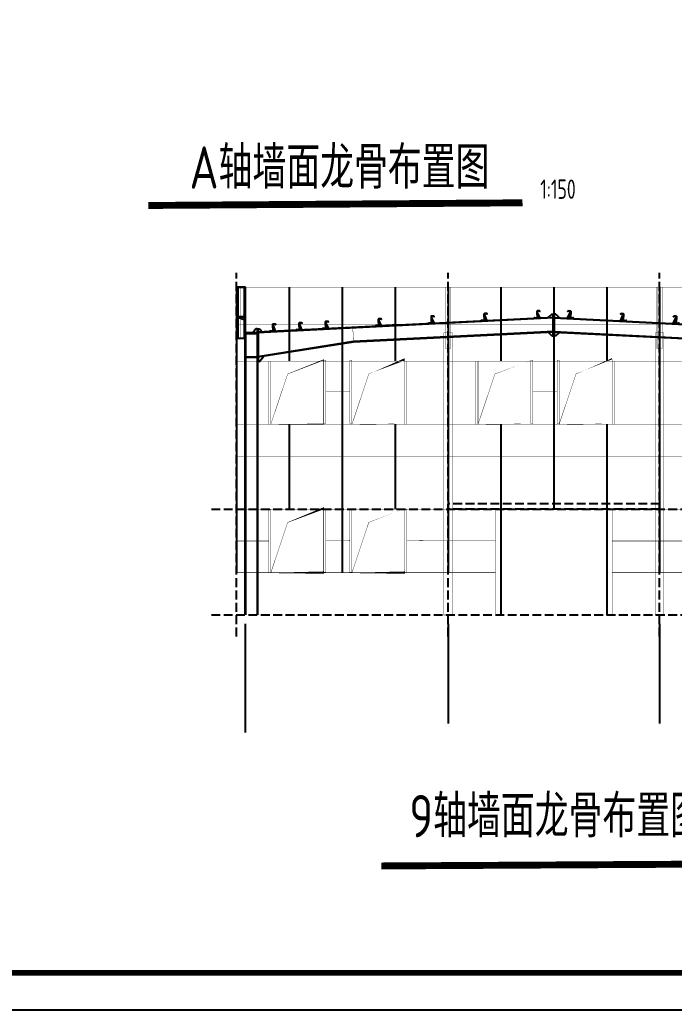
# Model space of a CAD drawing. Extents: x 177291 to 1288761, y 177638 to 322898.
# Drawn here: x 1140864 to 1159416, y 177960 to 206043 of the extents above; entities that cross this region are included whole.
import ezdxf

# ---------------------------------------------------------------- set-up
doc = ezdxf.new("R2010")
doc.units = 0
doc.header["$LTSCALE"] = 1000
doc.linetypes.add('DASH', pattern=[0.35, 0.25, -0.1])
for name, color, linetype in [('AXIS', 3, 'Continuous'), ('DIM_SYMB', 3, 'Continuous'), ('GL', 150, 'Continuous'), ('GZ', 50, 'Continuous'), ('LT', 27, 'Continuous'), ('NUM', 7, 'Continuous'), ('PUB_TITLE', 4, 'Continuous'), ('PZ', 202, 'Continuous')]:
    doc.layers.add(name, color=color, linetype=linetype)
doc.styles.add('TSSD_Norm', font='tssdeng.shx', dxfattribs={"bigfont": 'hztxt.shx'})

# ---------------------------------------------------------------- blocks, each defined once
blk = doc.blocks.new('A$C68553040')
at = {"layer": 'GL'}
for p, q in [((9226.223920275499, 8434.998648221406), (829.7887717462145, 8015.176890795352)), ((9226.22392027549, 8434.998648221408), (17622.6590688048, 8015.176890795788)), ((9226.223920275499, 8422.98365758469), (829.5490711848252, 8003.149915130576)), ((9226.223920275492, 8422.98365758469), (17622.89876936619, 8003.149915131013)), ((9226.223920275506, 8034.49896033094, 7.928339408128624e-06), (3546.986702228896, 7750.537099429406)), ((9226.223920275508, 8022.483969694224, 7.927502840059742e-06), (3547.58595363237, 7738.55207136285)), ((9226.223920275504, 8034.49896033094, 7.928339408128624e-06), (14905.46113832213, 7750.537099429702)), ((9226.223920275503, 8022.483969694224, 7.927502840059742e-06), (14904.86188691866, 7738.552071363145)), ((3546.10977928387, 7750.460929800756), (832.2239202754572, 7323.098664964258)), ((3546.10977928387, 7750.460929800756), (832.2239202754572, 7323.098664964258)), ((3547.58595363237, 7738.55207136285), (832.2239202754572, 7311.015430178319)), ((3547.58595363237, 7738.55207136285), (832.2239202754572, 7311.015430178319)), ((14904.86188691866, 7738.552071363145), (17620.22392027559, 7311.015430178754)), ((14904.86188691866, 7738.552071363145), (17620.22392027559, 7311.015430178754)), ((14906.33806126716, 7750.460929801052), (17620.22392027559, 7323.098664964694)), ((14906.33806126716, 7750.460929801052), (17620.22392027559, 7323.098664964694))]:
    blk.add_line(p, q, dxfattribs=at)
at = {"layer": 'GL', "color": 6, "const_width": 10}
for points in [[(3527.011655450799, 8150.038034980476), (3547.58595363237, 7738.55207136285)], [(3527.011655450799, 8150.038034980476), (3547.58595363237, 7738.55207136285)], [(14925.43618510021, 8150.038034980773), (14904.86188691866, 7738.552071363145)], [(14925.43618510021, 8150.038034980773), (14904.86188691866, 7738.552071363145)]]:
    blk.add_lwpolyline(points, dxfattribs=at)
at = {"layer": 'GZ'}
for p, q in [((476.22392027569, -4.69558872282505e-05, 4.031507468953994), (476.2239202754572, 7986.000034152414, -0.1561799215882882)), ((490.2239202754572, -4.69558872282505e-05, 4.031507468953994), (490.2239202754572, 7986.000034152414, -0.1561799215882882)), ((17962.22392027597, -4.695542039606094e-05, 4.031507468953994), (17962.22392027556, 7986.00003415288, -0.1561799215882882)), ((17976.22392027574, -4.695541966923384e-05, 4.031507468953994), (17976.22392027556, 7986.000034152881, -0.1561799215882882)), ((812.2239389121532, 7315.298568037688, -7.917666576678682), (490.2239389228635, 7315.299196732813, -3.935066620479672)), ((812.2239389121532, 7315.298568037688, -7.917666576678682), (490.2239389228635, 7315.299196732813, -3.935066620479672)), ((17640.2239016389, 7315.298568038125, -7.917666576678682), (17962.22390162819, 7315.299196733279, -3.935066620479672)), ((17640.2239016389, 7315.298568038125, -7.917666576678682), (17962.22390162819, 7315.299196733279, -3.935066620479672)), ((812.2239202642813, 7301.298568037688, -7.917666576678682), (490.2239202749915, 7301.299196732813, -3.935066620479672)), ((812.2239202642813, 7301.298568037688, -7.917666576678682), (490.2239202749915, 7301.299196732813, -3.935066620479672)), ((812.2239202749915, 7141.299170981743, -4.029783005254655), (812.2239202749915, -4.695591633208096e-05, 0.01611404876903588)), ((826.2239202749915, 7141.298566762242, -4.029782715750983), (826.2239202749915, -4.69558872282505e-05, 0.01611404895456747)), ((17626.22392027606, 7141.298566762678, -4.029782715750983), (17626.22392027644, -4.695545081896679e-05, 0.01611404895456747)), ((17640.22392028677, 7301.298568038125, -7.917666576678682), (17962.22392027606, 7301.299196733279, -3.935066620479672)), ((17640.22392028677, 7301.298568038125, -7.917666576678682), (17962.22392027606, 7301.299196733279, -3.935066620479672)), ((17640.22392027606, 7141.299170982181, -4.029783005254655), (17640.22392027644, -4.695547919597014e-05, 0.01611404876903588))]:
    blk.add_line(p, q, dxfattribs=at)
at = {"layer": 'GZ', "elevation": -2.029783005221928}
for points in [[(476.2239202740602, 7985.999170981697), (812.2239202749915, 7985.999170981697), (812.2239202749915, 7999.999170981697), (476.2239202740602, 7999.999170981697)], [(17976.22392027695, 7985.999170982164), (17640.22392027602, 7985.999170982134), (17640.22392027602, 7999.999170982134), (17976.22392027695, 7999.999170982164)]]:
    blk.add_lwpolyline(points, close=True, dxfattribs=at)
at = {"layer": 'LT'}
for p, q in [((251.22383057978, 9285.374892536958), (251.2238636172842, 9232.874892537424)), ((254.5988614936359, 9236.249894661654), (254.5988327034283, 9281.999894660956)), ((476.2238213759847, 9300.000034143392), (256.2238213759847, 9299.99989569938)), ((256.2238213759847, 9299.99989569938), (256.2238235000987, 9296.62489569938)), ((256.2238235000987, 9296.62489569938), (476.2238235000987, 9296.625034143392)), ((459.9738234998658, 9296.62502390187), (262.4738235000987, 9296.624899616989)), ((265.8488256242126, 9293.249901740754), (456.598825623747, 9293.250021777989)), ((467.8488327031955, 9282.000028857088), (467.8488614931703, 9236.250028857787)), ((471.2238636172842, 9232.875030981784), (471.2238305793144, 9285.375030981319)), ((476.2238235000987, 9296.625034143392), (476.2238213759847, 9300.000034143392)), ((17976.22401917496, 9300.00003414386), (18196.22401917496, 9299.99989569986)), ((17976.22401705084, 9296.62503414386), (17976.22401917496, 9300.00003414386)), ((18196.22401705084, 9296.62489569986), (17976.22401705084, 9296.62503414386)), ((17981.22397693366, 9232.875030982254), (17981.22400997163, 9285.375030981788)), ((17984.59900784775, 9282.000028857557), (17984.59897905778, 9236.250028858256)), ((17992.47401705108, 9296.62502390234), (18189.97401705084, 9296.624899617469)), ((18186.59901492673, 9293.249901741234), (17995.8490149272, 9293.250021778458)), ((18196.22401917496, 9299.99989569986), (18196.22401705084, 9296.62489569986)), ((18197.84897905731, 9236.249894662134), (18197.84900784752, 9281.999894661436)), ((18201.22400997116, 9285.374892537438), (18201.22397693366, 9232.874892537904)), ((262.4738706969656, 9221.624899616756), (273.7238706988283, 9221.62490669667)), ((273.7238685749471, 9224.999906696903), (265.8488685730845, 9224.999901740986)), ((273.7238706988283, 9221.62490669667), (273.7238685749471, 9224.999906696903)), ((448.7238685707562, 9225.000016822305), (448.7238706946373, 9221.625016822305)), ((456.5988685726188, 9225.000021777989), (448.7238685707562, 9225.000016822305)), ((448.7238706946373, 9221.625016822305), (459.9738706964999, 9221.62502390187)), ((18003.72396985631, 9221.625016822774), (17992.47396985445, 9221.62502390234)), ((17995.84897197833, 9225.000021778458), (18003.72397198019, 9225.000016822774)), ((18003.72397198019, 9225.000016822774), (18003.72396985631, 9221.625016822774)), ((18178.72396985212, 9221.624906697147), (18178.723971976, 9224.99990669738)), ((18178.723971976, 9224.99990669738), (18186.59897197786, 9224.999901741467)), ((18189.97396985398, 9221.624899617236), (18178.72396985212, 9221.624906697147)), ((250.0006159851328, 8462.96887461067), (250.0006159828044, 8515.468874610204)), ((253.3756159830373, 8512.093874609971), (253.3756159846671, 8466.34387461067)), ((255.0006159851328, 8448.34387459507), (255.0006159851328, 8451.71887459507)), ((255.0006159851328, 8451.71887459507), (475.0006159851328, 8451.718874602288)), ((475.0006159851328, 8448.343874602288), (255.0006159851328, 8448.34387459507)), ((255.0006159204058, 8448.34387459507), (475.0006159262266, 8368.718874602637)), ((261.2506159825716, 8526.718874610902), (272.5006159844343, 8526.718874610902)), ((458.7506159846671, 8451.718874617189), (261.2506159851328, 8451.71887461067)), ((272.5006159846671, 8523.34387461067), (264.6256159828044, 8523.34387461067)), ((264.6256159853656, 8455.093874610902), (455.3756159846671, 8455.093874617189)), ((272.5006159844343, 8526.718874610902), (272.5006159846671, 8523.34387461067)), ((303.1491455328651, 8429.17313297937), (303.1491455303039, 8467.514616209606)), ((413.583527400624, 8429.173132986936), (413.5835273980629, 8467.514616217173)), ((447.5006159804761, 8523.343874616956), (447.5006159802433, 8526.718874616956)), ((447.5006159802433, 8526.718874616956), (458.7506159823388, 8526.718874617189)), ((455.3756159823388, 8523.343874617189), (447.5006159804761, 8523.343874616956)), ((466.6256159842014, 8466.34387461812), (466.6256159828044, 8512.093874617422)), ((470.0006159828044, 8515.468874617422), (470.0006159846671, 8462.968874617887)), ((475.0006159851328, 8451.718874602288), (475.0006159851328, 8448.343874602288)), ((18197.44722456585, 8451.71887459555), (17977.44722456585, 8451.718874602757)), ((17977.44722456585, 8451.718874602757), (17977.44722456585, 8448.343874602757)), ((17977.44722456585, 8448.343874602757), (18197.44722456585, 8448.34387459555)), ((18197.44722463058, 8448.34387459555), (17977.44722462477, 8368.718874603106)), ((17982.44722456818, 8515.46887461789), (17982.44722456632, 8462.968874618356)), ((17985.82222456679, 8466.34387461859), (17985.82222456818, 8512.09387461789)), ((18004.94722457074, 8526.718874617425), (17993.69722456864, 8526.718874617658)), ((17993.69722456632, 8451.718874617658), (18191.19722456585, 8451.71887461115)), ((17997.07222456864, 8523.343874617658), (18004.94722457051, 8523.343874617425)), ((18187.82222456562, 8455.093874611382), (17997.07222456632, 8455.093874617658)), ((18004.94722457051, 8523.343874617425), (18004.94722457074, 8526.718874617425)), ((18038.86431315037, 8429.173132987406), (18038.86431315292, 8467.514616217642)), ((18149.29869501813, 8429.173132979846), (18149.29869502068, 8467.514616210083)), ((18179.94722456655, 8526.718874611379), (18179.94722456632, 8523.343874611146)), ((18191.19722456841, 8526.718874611382), (18179.94722456655, 8526.718874611379)), ((18179.94722456632, 8523.343874611146), (18187.82222456818, 8523.34387461115)), ((18197.44722456585, 8448.34387459555), (18197.44722456585, 8451.71887459555)), ((18199.07222456795, 8512.093874610451), (18199.07222456632, 8466.34387461115)), ((18202.44722456585, 8462.96887461115), (18202.44722456818, 8515.468874610684))]:
    blk.add_line(p, q, dxfattribs=at)
at = {"layer": 'LT', "color": 1, "linetype": 'Continuous'}
for p, q in [((7274.209515797906, 8489.848448458244, -4.000000000042824), (7234.353803721257, 8487.855662856658, -4.000000000042824)), ((7274.209515797906, 8489.848448458244, -4.000000000042824), (7234.353803721257, 8487.855662856658, -4.000000000042824)), ((8772.338024114724, 8564.754873874073, -4.000000000042824), (8732.48231203854, 8562.762088272662, -4.000000000042824)), ((8772.338024114724, 8564.754873874073, -4.000000000042824), (8732.48231203854, 8562.762088272662, -4.000000000042824)), ((8776.908346166369, 8473.348432854633, -4.000000000042824), (8737.052634090418, 8471.355647247634, -4.000000000042824)), ((8776.908346166369, 8473.348432854633, -4.000000000042824), (8737.052634090418, 8471.355647247634, -4.000000000042824)), ((9675.539494384619, 8473.348432854655, -4.000000000042824), (9715.39520646057, 8471.35564724766, -4.000000000042824)), ((9675.539494384619, 8473.348432854655, -4.000000000042824), (9715.39520646057, 8471.35564724766, -4.000000000042824)), ((9680.10981643626, 8564.754873874099, -4.000000000042824), (9719.965528512443, 8562.762088272688, -4.000000000042824)), ((9680.10981643626, 8564.754873874099, -4.000000000042824), (9719.965528512443, 8562.762088272688, -4.000000000042824)), ((11178.23832475308, 8489.848448458346, -4.000000000042824), (11218.09403682973, 8487.855662856764, -4.000000000042824)), ((11178.23832475308, 8489.848448458346, -4.000000000042824), (11218.09403682973, 8487.855662856764, -4.000000000042824)), ((1281.695482530631, 8190.22274679644, -4.000000000042824), (1241.839770454448, 8188.229961194913, -4.000000000042824)), ((1281.695482530631, 8190.22274679644, -4.000000000042824), (1241.839770454448, 8188.229961194913, -4.000000000042824)), ((2030.759736688808, 8227.675959505374, -4.000000000042824), (1990.904024612624, 8225.683173903963, -4.000000000042824)), ((2030.759736688808, 8227.675959505374, -4.000000000042824), (1990.904024612624, 8225.683173903963, -4.000000000042824)), ((2779.82399084745, 8265.129172210582, -4.000000000042824), (2739.968278771266, 8263.136386609112, -4.000000000042824)), ((2779.82399084745, 8265.129172210582, -4.000000000042824), (2739.968278771266, 8263.136386609112, -4.000000000042824)), ((2784.394312899094, 8173.722731191199, -4.000000000042824), (2744.538600823376, 8171.729945584084, -4.000000000042824)), ((2784.394312899094, 8173.722731191199, -4.000000000042824), (2744.538600823376, 8171.729945584084, -4.000000000042824)), ((4277.952499164268, 8340.035597626353, -4.000000000042824), (4238.096787088085, 8338.042812024825, -4.000000000042824)), ((4277.952499164268, 8340.035597626353, -4.000000000042824), (4238.096787088085, 8338.042812024825, -4.000000000042824)), ((4282.522821215913, 8248.629156607145, -4.000000000042824), (4242.667109140195, 8246.636370999913, -4.000000000042824)), ((4282.522821215913, 8248.629156607145, -4.000000000042824), (4242.667109140195, 8246.636370999913, -4.000000000042824)), ((5776.081007481087, 8414.942023042473, -4.000000000042824), (5736.225295404671, 8412.949237440946, -4.000000000042824)), ((5776.081007481087, 8414.942023042473, -4.000000000042824), (5736.225295404671, 8412.949237440946, -4.000000000042824)), ((5780.651329532731, 8323.53558202309, -4.000000000042824), (5740.795617457014, 8321.542796415975, -4.000000000042824)), ((5780.651329532731, 8323.53558202309, -4.000000000042824), (5740.795617457014, 8321.542796415975, -4.000000000042824)), ((7278.779837849084, 8398.442007438978, -4.000000000042824), (7238.924125773367, 8396.449221831746, -4.000000000042824)), ((7278.779837849084, 8398.442007438978, -4.000000000042824), (7238.924125773367, 8396.449221831746, -4.000000000042824)), ((11173.66800270191, 8398.44200743908, -4.000000000042824), (11213.52371477762, 8396.449221831848, -4.000000000042824)), ((11173.66800270191, 8398.44200743908, -4.000000000042824), (11213.52371477762, 8396.449221831848, -4.000000000042824)), ((12671.79651101826, 8323.535582023269, -4.000000000042824), (12711.65222309398, 8321.542796416157, -4.000000000042824)), ((12671.79651101826, 8323.535582023269, -4.000000000042824), (12711.65222309398, 8321.542796416157, -4.000000000042824)), ((12676.3668330699, 8414.942023042651, -4.000000000042824), (12716.22254514632, 8412.949237441127, -4.000000000042824)), ((12676.3668330699, 8414.942023042651, -4.000000000042824), (12716.22254514632, 8412.949237441127, -4.000000000042824)), ((14169.92501933509, 8248.629156607403, -4.000000000042824), (14209.7807314108, 8246.636371000171, -4.000000000042824)), ((14169.92501933509, 8248.629156607403, -4.000000000042824), (14209.7807314108, 8246.636371000171, -4.000000000042824)), ((14174.49534138673, 8340.035597626611, -4.000000000042824), (14214.35105346291, 8338.042812025084, -4.000000000042824)), ((14174.49534138673, 8340.035597626611, -4.000000000042824), (14214.35105346291, 8338.042812025084, -4.000000000042824)), ((15668.05352765191, 8173.722731191534, -4.000000000042824), (15707.90923972763, 8171.72994558442, -4.000000000042824)), ((15668.05352765191, 8173.722731191534, -4.000000000042824), (15707.90923972763, 8171.72994558442, -4.000000000042824)), ((15672.62384970355, 8265.129172210916, -4.000000000042824), (15712.47956177973, 8263.13638660945, -4.000000000042824)), ((15672.62384970355, 8265.129172210916, -4.000000000042824), (15712.47956177973, 8263.13638660945, -4.000000000042824)), ((16421.68810386219, 8227.675959505748, -4.000000000042824), (16461.54381593838, 8225.683173904337, -4.000000000042824)), ((16421.68810386219, 8227.675959505748, -4.000000000042824), (16461.54381593838, 8225.683173904337, -4.000000000042824)), ((17170.75235802037, 8190.222746796853, -4.000000000042824), (17210.60807009655, 8188.229961195328, -4.000000000042824)), ((17170.75235802037, 8190.222746796853, -4.000000000042824), (17210.60807009655, 8188.229961195328, -4.000000000042824)), ((1286.265804582275, 8098.816305777058, -4.000000000042824), (1246.410092506558, 8096.823520169943, -4.000000000042824)), ((1286.265804582275, 8098.816305777058, -4.000000000042824), (1246.410092506558, 8096.823520169943, -4.000000000042824)), ((2035.330058740452, 8136.269518485991, -4.000000000042824), (1995.474346664734, 8134.276732878876, -4.000000000042824)), ((2035.330058740452, 8136.269518485991, -4.000000000042824), (1995.474346664734, 8134.276732878876, -4.000000000042824)), ((16417.11778181055, 8136.269518486365, -4.000000000042824), (16456.97349388627, 8134.276732879252, -4.000000000042824)), ((16417.11778181055, 8136.269518486365, -4.000000000042824), (16456.97349388627, 8134.276732879252, -4.000000000042824)), ((17166.18203596873, 8098.816305777471, -4.000000000042824), (17206.03774804445, 8096.823520170357, -4.000000000042824)), ((17166.18203596873, 8098.816305777471, -4.000000000042824), (17206.03774804445, 8096.823520170357, -4.000000000042824))]:
    blk.add_line(p, q, dxfattribs=at)
at = {"layer": 'LT'}
for points in [[(475.0008219755255, 7836.268957597087), (251.370319253765, 7836.26685452275), (251.3699328911025, 9296.623911456496), (475.0004356126301, 9296.62601453095)], [(445.00110410247, 7836.268675472704), (281.3706013811752, 7836.267136652605), (281.3696507639252, 9296.624193580996), (445.0001534854528, 9296.625732401095)], [(17977.44701857549, 7836.268957597555), (18201.07752129725, 7836.266854523229), (18201.07790765984, 9296.623911456976), (17977.44740493831, 9296.626014531419)], [(18007.44673644855, 7836.268675473173), (18171.07723916984, 7836.267136653082), (18171.07818978702, 9296.624193581472), (18007.44768706549, 9296.625732401564)], [(5754.013348918874, 8453.627969839436), (5760.005862951279, 8453.927595541114), (5769.593885407317, 8262.167146476684), (5763.601371374447, 8261.867520775297)], [(5760.505239120917, 8443.940072152356), (5769.593885407317, 8262.167146476684), (5839.492122929078, 8265.662058353773)], [(7252.141857235227, 8528.534395255265), (7258.134371268097, 8528.834020956885), (7267.72239372367, 8337.073571892688), (7261.7298796908, 8336.773946191184)], [(7258.633747437503, 8518.846497568302), (7267.72239372367, 8337.073571892688), (7337.620631245896, 8340.56848376966)], [(8750.270365552511, 8603.440820671036), (8756.262879585149, 8603.740446372773), (8765.850902040955, 8411.979997308343), (8759.858388007851, 8411.680371606839)], [(8756.762255754787, 8593.752922983957), (8765.850902040955, 8411.979997308343), (8835.749139562715, 8415.474909185374)], [(9695.685584796194, 8593.752922983982), (9686.596938510036, 8411.979997308368), (9616.698700988276, 8415.474909185396)], [(9702.177474998469, 8603.440820671061), (9696.184960965831, 8603.740446372798), (9686.596938510036, 8411.979997308368), (9692.58945254314, 8411.680371606864)], [(11193.81409311348, 8518.846497568404), (11184.72544682732, 8337.07357189279), (11114.8272093051, 8340.568483769759)], [(11200.30598331576, 8528.534395255367), (11194.31346928289, 8528.834020956987), (11184.72544682732, 8337.07357189279), (11190.71796086019, 8336.773946191286)], [(12691.94260143007, 8443.940072152538), (12682.85395514368, 8262.167146476862), (12612.95571762192, 8265.662058353948)], [(12698.43449163211, 8453.627969839617), (12692.44197759971, 8453.927595541296), (12682.85395514368, 8262.167146476862), (12688.84646917655, 8261.867520775475)], [(1259.627823968418, 8228.908693593461), (1265.620338000823, 8229.208319295081), (1275.208360456862, 8037.447870230768), (1269.215846423991, 8037.148244529264)], [(1266.119714170694, 8219.220795906382), (1275.208360456862, 8037.447870230768), (1345.106597978622, 8040.942782107741)], [(2008.692078126594, 8266.361906302453), (2014.684592158999, 8266.661532004073), (2024.272614615038, 8074.901082939701), (2018.280100582168, 8074.601457238197)], [(2015.183968328871, 8256.674008615315), (2024.272614615038, 8074.901082939701), (2094.170852136798, 8078.395994816674)], [(2757.756332285237, 8303.815119007602), (2763.748846317641, 8304.11474470928), (2773.33686877368, 8112.354295644909), (2767.34435474081, 8112.054669943405)], [(2764.248222487513, 8294.127221320523), (2773.33686877368, 8112.354295644909), (2843.23510629544, 8115.849207521882)], [(4255.884840601822, 8378.72154442349), (4261.87735463446, 8379.021170124994), (4271.465377090499, 8187.260721060855), (4265.472863057628, 8186.961095359351)], [(4262.376730804332, 8369.03364673641), (4271.465377090499, 8187.260721060855), (4341.363614612259, 8190.755632937769)], [(14190.07110974666, 8369.033646736669), (14180.9824634605, 8187.260721061112), (14111.08422593874, 8190.755632938023)], [(14196.56299994917, 8378.721544423748), (14190.57048591653, 8379.021170125252), (14180.9824634605, 8187.260721061112), (14186.97497749337, 8186.961095359609)], [(15688.19961806348, 8294.127221320858), (15679.11097177733, 8112.354295645245), (15609.21273425557, 8115.849207522214)], [(15694.69150826576, 8303.815119007937), (15688.69899423335, 8304.114744709615), (15679.11097177733, 8112.354295645245), (15685.1034858102, 8112.054669943741)], [(16437.26387222213, 8256.67400861569), (16428.17522593597, 8074.901082940075), (16358.27698841421, 8078.395994817044)], [(16443.7557624244, 8266.361906302827), (16437.763248392, 8266.661532004448), (16428.17522593597, 8074.901082940075), (16434.16773996884, 8074.601457238572)], [(17186.32812638031, 8219.220795906796), (17177.23948009415, 8037.447870231181), (17107.34124257239, 8040.94278210815)], [(17192.82001658258, 8228.908693593876), (17186.82750255018, 8229.208319295496), (17177.23948009415, 8037.447870231181), (17183.23199412702, 8037.148244529678)]]:
    blk.add_lwpolyline(points, close=True, dxfattribs=at)
at = {"layer": 'LT', "elevation": -4.000000000035434}
for points in [[(5753.763660833705, 8458.621731533669, -0.4142135623730951), (5763.251808053348, 8469.108631092124), (5818.939601076767, 8471.893020744028), (5833.059651429299, 8459.117737091205), (5835.072391401511, 8461.342344428296), (5820.030878518242, 8474.951332275174), (5760.105738186277, 8471.955075257982, 0.414213562373095), (5750.617590966634, 8461.468175699585), (5759.456549167167, 8284.689011718438, -0.4142135623730951), (5749.968401947757, 8274.202112160041), (5694.280608924571, 8271.417722508078), (5680.160558570642, 8284.193006161251), (5678.147818598896, 8281.968398823868), (5693.18933148263, 8268.359410976991), (5753.114471815526, 8271.355667994125, 0.4142135623730951), (5762.602619034704, 8281.842567552521), (5753.763660833705, 8458.621731533669)], [(7251.892169150524, 8533.52815694944, -0.4142135623730951), (7261.380316369701, 8544.015056507837), (7317.068109393585, 8546.799446159974), (7331.188159746118, 8534.02416250715), (7333.200899717864, 8536.248769844184), (7318.159386834595, 8549.857757691061), (7258.23424650263, 8546.861500673927, 0.414213562373095), (7248.746099282987, 8536.374601115473), (7257.585057483986, 8359.595437134325, -0.4142135623730951), (7248.096910264343, 8349.108537575928), (7192.409117240924, 8346.32414792385), (7178.289066887461, 8359.099431577022), (7176.276326915249, 8356.87482423964), (7191.317839799449, 8343.265836392704), (7251.242980131879, 8346.262093410012, 0.4142135623730951), (7260.731127351057, 8356.74899296835), (7251.892169150524, 8533.52815694944)], [(8750.020677467342, 8608.434582365328, -0.4142135623730951), (8759.508824686985, 8618.921481923782), (8815.196617710404, 8621.705871575745), (8829.316668062937, 8608.930587922805), (8831.329408035148, 8611.155195260013), (8816.28789515188, 8624.764183106774), (8756.362754819915, 8621.767926089582, 0.414213562373095), (8746.874607600272, 8611.281026531127), (8755.713565800805, 8434.501862550154, -0.4142135623730951), (8746.225418581627, 8424.014962991758), (8690.537625558209, 8421.230573339737), (8676.41757520428, 8434.005856992793), (8674.404835232534, 8431.781249655527), (8689.446348116267, 8418.17226180865), (8749.371488449164, 8421.168518825783, 0.4142135623730951), (8758.859635668341, 8431.655418384238), (8750.020677467342, 8608.434582365328)], [(9702.427163083637, 8608.434582365353, 0.4142135623730951), (9692.939015863994, 8618.921481923808), (9637.251222840576, 8621.705871575767), (9623.131172488043, 8608.930587922827), (9621.118432515832, 8611.155195260035), (9636.1599453991, 8624.764183106796), (9696.085085731065, 8621.767926089607, -0.414213562373095), (9705.573232950708, 8611.281026531153), (9696.734274750184, 8434.50186255018, 0.4142135623730951), (9706.222421969363, 8424.014962991783), (9761.910214992782, 8421.230573339766), (9776.03026534671, 8434.005856992822), (9778.043005318455, 8431.781249655556), (9763.001492434723, 8418.172261808679), (9703.076352101827, 8421.168518825809, -0.4142135623730951), (9693.588204882648, 8431.655418384264), (9702.427163083637, 8608.434582365353)], [(11200.55567140046, 8533.528156949542, 0.4142135623730951), (11191.06752418128, 8544.015056507938), (11135.3797311574, 8546.799446160072), (11121.25968080487, 8534.024162507249), (11119.24694083312, 8536.248769844282), (11134.28845371639, 8549.85775769116), (11194.21359404835, 8546.86150067403, -0.414213562373095), (11203.701741268, 8536.374601115574), (11194.86278306701, 8359.595437134427, 0.4142135623730951), (11204.35093028665, 8349.10853757603), (11260.03872331007, 8346.324147923955), (11274.15877366353, 8359.099431577128), (11276.17151363575, 8356.874824239745), (11261.13000075155, 8343.26583639281), (11201.20486041911, 8346.262093410114, -0.4142135623730951), (11191.71671319994, 8356.748992968453), (11200.55567140046, 8533.528156949542)], [(12698.68417971728, 8458.62173153385, 0.4142135623730951), (12689.19603249764, 8469.108631092306), (12633.50823947422, 8471.893020744206), (12619.38818912169, 8459.117737091383), (12617.37544914948, 8461.34234442847), (12632.41696203274, 8474.951332275352), (12692.34210236471, 8471.955075258164, -0.414213562373095), (12701.83024958435, 8461.468175699767), (12692.99129138383, 8284.68901171862, 0.4142135623730951), (12702.47943860324, 8274.202112160223), (12758.16723162643, 8271.41772250826), (12772.28728198036, 8284.193006161437), (12774.3000219521, 8281.968398824054), (12759.25850906837, 8268.359410977177), (12699.33336873547, 8271.355667994307, -0.4142135623730951), (12689.84522151629, 8281.842567552703), (12698.68417971728, 8458.62173153385)], [(1259.378135883249, 8233.902455287636, -0.4142135623730951), (1268.866283102892, 8244.389354846091), (1324.554076126311, 8247.173744497995), (1338.674126478843, 8234.39846084523), (1340.686866450822, 8236.623068182264), (1325.645353567787, 8250.232056029141), (1265.720213235822, 8247.235799011949, 0.414213562373095), (1256.232066016179, 8236.748899453552), (1265.071024216712, 8059.969735472463, -0.4142135623730951), (1255.582876997534, 8049.482835914008), (1199.895083974116, 8046.698446262046), (1185.775033620186, 8059.473729915218), (1183.762293648208, 8057.249122577836), (1198.803806532174, 8043.640134730958), (1258.728946864838, 8046.636391748209, 0.4142135623730951), (1268.217094084248, 8057.123291306547), (1259.378135883249, 8233.902455287636)], [(2008.442390041426, 8271.35566799657, -0.4142135623730951), (2017.930537261069, 8281.842567555082), (2073.618330284953, 8284.626957206987), (2087.738380637253, 8271.851673554163), (2089.751120609231, 8274.076280891197), (2074.709607725963, 8287.685268738074), (2014.784467393998, 8284.68901172094, 0.414213562373095), (2005.296320174355, 8274.202112162486), (2014.135278374888, 8097.422948181455, -0.4142135623730951), (2004.647131155711, 8086.936048622942), (1948.959338132292, 8084.151658970979), (1934.839287778363, 8096.926942624152), (1932.826547806617, 8094.702335286769), (1947.868060690351, 8081.09334743995), (2007.793201023247, 8084.089604457258, 0.4142135623730951), (2017.281348242424, 8094.57650401548), (2008.442390041426, 8271.35566799657)], [(2757.506644200068, 8308.808880701778, -0.4142135623730951), (2766.994791419711, 8319.29578026029), (2822.68258444313, 8322.080169912195), (2836.802634795662, 8309.304886259371), (2838.815374767641, 8311.529493596405), (2823.773861884605, 8325.138481443282), (2763.84872155264, 8322.142224426148, 0.414213562373095), (2754.360574332997, 8311.655324867694), (2763.19953253353, 8134.876160886604, -0.4142135623730951), (2753.711385314353, 8124.38926132815), (2698.023592290934, 8121.604871676187), (2683.903541937005, 8134.38015532936), (2681.890801965259, 8132.155547991977), (2696.932314848993, 8118.546560145158), (2756.857455181889, 8121.542817162408, 0.4142135623730951), (2766.345602400834, 8132.029716720688), (2757.506644200068, 8308.808880701778)], [(4255.635152516887, 8383.715306117607, -0.4142135623730951), (4265.12329973653, 8394.202205676003), (4320.811092759948, 8396.986595328082), (4334.931143112481, 8384.211311675375), (4336.943883084692, 8386.43591901235), (4321.902370201424, 8400.044906859228), (4261.977229869459, 8397.048649842036, 0.414213562373095), (4252.489082649583, 8386.561750283581), (4261.328040850349, 8209.782586302608, -0.4142135623730951), (4251.839893631171, 8199.295686744037), (4196.152100607753, 8196.511297092016), (4182.032050253823, 8209.286580745247), (4180.019310282078, 8207.061973407748), (4195.060823165812, 8193.45298556087), (4254.985963498708, 8196.44924257818, 0.4142135623730951), (4264.474110717885, 8206.93614213646), (4255.635152516887, 8383.715306117607)], [(14196.8126880341, 8383.715306117865, 0.4142135623730951), (14187.32454081446, 8394.202205676262), (14131.63674779104, 8396.986595328337), (14117.51669743851, 8384.21131167563), (14115.5039574663, 8386.435919012605), (14130.54547034957, 8400.044906859483), (14190.47061068153, 8397.048649842294, -0.414213562373095), (14199.95875790141, 8386.56175028384), (14191.11979970065, 8209.782586302867, 0.4142135623730951), (14200.60794691983, 8199.295686744295), (14256.29573994325, 8196.511297092278), (14270.41579029718, 8209.28658074551), (14272.42853026892, 8207.06197340801), (14257.38701738519, 8193.452985561133), (14197.46187705229, 8196.449242578437, -0.4142135623730951), (14187.97372983312, 8206.936142136718), (14196.8126880341, 8383.715306117865)], [(15694.94119635093, 8308.808880702112, 0.4142135623730951), (15685.45304913128, 8319.295780260625), (15629.76525610786, 8322.080169912526), (15615.64520575533, 8309.304886259702), (15613.63246578336, 8311.529493596736), (15628.67397866639, 8325.138481443613), (15688.59911899835, 8322.142224426483, -0.414213562373095), (15698.087266218, 8311.655324868028), (15689.24830801748, 8134.87616088694, 0.4142135623730951), (15698.73645523665, 8124.389261328486), (15754.42424826007, 8121.604871676526), (15768.544298614, 8134.3801553297), (15770.55703858575, 8132.155547992317), (15755.51552570201, 8118.546560145497), (15695.59038536912, 8121.542817162745, -0.4142135623730951), (15686.10223815017, 8132.029716721024), (15694.94119635093, 8308.808880702112)], [(16444.00545050957, 8271.355667996944, 0.4142135623730951), (16434.51730328993, 8281.842567555457), (16378.82951026604, 8284.626957207358), (16364.70945991375, 8271.851673554534), (16362.69671994177, 8274.076280891568), (16377.73823282504, 8287.685268738445), (16437.663373157, 8284.689011721315, -0.414213562373095), (16447.15152037664, 8274.20211216286), (16438.31256217612, 8097.422948181829, 0.4142135623730951), (16447.8007093953, 8086.936048623317), (16503.48850241872, 8084.151658971357), (16517.60855277264, 8096.926942624531), (16519.62129274439, 8094.702335287148), (16504.57977986066, 8081.093347440328), (16444.65463952776, 8084.089604457633, -0.4142135623730951), (16435.16649230858, 8094.576504015855), (16444.00545050957, 8271.355667996944)], [(17193.06970466775, 8233.902455288051, 0.4142135623730951), (17183.58155744811, 8244.389354846506), (17127.89376442469, 8247.173744498406), (17113.77371407216, 8234.398460845641), (17111.76097410018, 8236.623068182675), (17126.80248698321, 8250.232056029552), (17186.72762731518, 8247.235799012364, -0.414213562373095), (17196.21577453482, 8236.748899453967), (17187.3768163343, 8059.969735472877, 0.4142135623730951), (17196.86496355347, 8049.482835914422), (17252.55275657689, 8046.698446262463), (17266.67280693082, 8059.473729915636), (17268.6855469028, 8057.249122578253), (17253.64403401883, 8043.640134731376), (17193.71889368617, 8046.636391748622, -0.4142135623730951), (17184.23074646676, 8057.123291306961), (17193.06970466775, 8233.902455288051)]]:
    blk.add_lwpolyline(points, format="xyb", dxfattribs=at)
at = {"layer": 'LT'}
for centre, start, end in [((262.47383057978, 9285.374899616523), 90.00003604525611, 180.0000360585964), ((265.8488327036612, 9281.99990174052), 90.00003604525611, 180.0000360585964), ((456.5988327036612, 9282.000021777756), 3.60585963409024e-05, 90.00003604525611), ((459.9738305793144, 9285.375023901637), 3.60585963409024e-05, 90.00003604525611), ((17992.47400997163, 9285.375023902106), 89.99996395474388, 179.9999639414066), ((17995.84900784729, 9282.000021778225), 89.99996395474388, 179.9999639414066), ((18186.59900784729, 9281.999901741001), 359.9999639414066, 89.99996395474388), ((18189.97400997116, 9285.374899617003), 359.9999639414066, 89.99996395474388), ((262.4738636172842, 9232.874899617222), 180.0000360585964, 270.0000360452561), ((265.8488614936359, 9236.249901740986), 180.0000360585964, 270.0000360452561), ((456.5988614931703, 9236.250021778455), 270.0000360452561, 3.60585963409024e-05), ((459.9738636170514, 9232.875023902103), 270.0000360452561, 3.60585963409024e-05), ((17992.4739769339, 9232.875023902572), 179.9999639414066, 269.9999639547439), ((17995.84897905778, 9236.250021778924), 179.9999639414066, 269.9999639547439), ((18186.59897905731, 9236.249901741467), 269.9999639547439, 359.9999639414066), ((18189.97397693366, 9232.874899617702), 269.9999639547439, 359.9999639414066), ((261.2506159828044, 8515.468874610437), 90, 180.0000000066701), ((261.2506159846671, 8462.968874611135), 180.0000000066701, 270), ((264.6256159830373, 8512.09387461067), 90, 180.0000000066701), ((264.6256159846671, 8466.343874611135), 180.0000000066701, 270), ((455.3756159825716, 8512.093874616723), 6.670106611340577e-09, 90), ((455.3756159846671, 8466.343874617422), 270, 6.670106611340577e-09), ((458.7506159825716, 8515.468874616956), 6.670106611340577e-09, 90), ((458.7506159846671, 8462.968874617422), 270, 6.670106611340577e-09), ((17993.69722456841, 8515.468874617425), 90, 179.9999999933329), ((17993.69722456632, 8462.96887461789), 179.9999999933329, 270), ((17997.07222456842, 8512.093874617192), 90, 179.9999999933329), ((17997.07222456632, 8466.34387461789), 179.9999999933329, 270), ((18187.82222456795, 8512.09387461115), 359.9999999933329, 90), ((18187.82222456632, 8466.343874611615), 270, 359.9999999933329), ((18191.19722456818, 8515.468874610917), 359.9999999933329, 90), ((18191.19722456632, 8462.968874611615), 270, 359.9999999933329)]:
    blk.add_arc(centre, 11.25000000029239, start, end, dxfattribs=at)
for points in [[(315.394446084043, 8455.093874608807), (290.9038449765649, 8455.093874606246), (315.3944460847415, 8448.343874598911), (290.9038449772634, 8448.343874596001)], [(425.8288279518019, 8455.093874616257), (401.3382268443238, 8455.093874613813), (425.8288279525004, 8448.343874606478), (401.3382268450223, 8448.343874603568)], [(18026.61901259919, 8455.093874616727), (18051.10961370666, 8455.093874614286), (18026.61901259849, 8448.343874606948), (18051.10961370596, 8448.343874604041)], [(18137.05339446694, 8455.093874609283), (18161.54399557442, 8455.093874606722), (18137.05339446625, 8448.343874599388), (18161.54399557372, 8448.343874596478)]]:
    blk.add_solid(points, dxfattribs=at)
at = {"layer": 'LT', "color": 1, "linetype": 'Continuous'}
for points in [[(5753.613098251633, 8401.558029958454, -4.000000000042824), (5752.39009599667, 8426.01807509514, -4.000000000042824), (5762.601869302802, 8402.00746850972, -4.000000000042824), (5761.37886704877, 8426.467513646698, -4.000000000042824)], [(5753.613098251633, 8401.558029958454, -4.000000000042824), (5752.39009599667, 8426.01807509514, -4.000000000042824), (5762.601869302802, 8402.00746850972, -4.000000000042824), (5761.37886704877, 8426.467513646698, -4.000000000042824)], [(7251.741606567986, 8476.464455374284, -4.000000000042824), (7250.518604313489, 8500.924500511028, -4.000000000042824), (7260.73037761962, 8476.913893925492, -4.000000000042824), (7259.507375365123, 8501.373939062702, -4.000000000042824)], [(7251.741606567986, 8476.464455374284, -4.000000000042824), (7250.518604313489, 8500.924500511028, -4.000000000042824), (7260.73037761962, 8476.913893925492, -4.000000000042824), (7259.507375365123, 8501.373939062702, -4.000000000042824)], [(8749.87011488527, 8551.370880790171, -4.000000000042824), (8748.647112630308, 8575.830925926683, -4.000000000042824), (8758.858885936439, 8551.82031934138, -4.000000000042824), (8757.635883682175, 8576.280364478356, -4.000000000042824)], [(8749.87011488527, 8551.370880790171, -4.000000000042824), (8748.647112630308, 8575.830925926683, -4.000000000042824), (8758.858885936439, 8551.82031934138, -4.000000000042824), (8757.635883682175, 8576.280364478356, -4.000000000042824)], [(8753.217434679624, 8484.424484901945, -4.000000000042824), (8754.440436939476, 8459.9644397659, -4.000000000042824), (8762.206205731258, 8484.873923455947, -4.000000000042824), (8763.429207990877, 8460.41387831932, -4.000000000042824)], [(8753.217434679624, 8484.424484901945, -4.000000000042824), (8754.440436939476, 8459.9644397659, -4.000000000042824), (8762.206205731258, 8484.873923455947, -4.000000000042824), (8763.429207990877, 8460.41387831932, -4.000000000042824)], [(9699.230405871363, 8484.42448490197, -4.000000000042824), (9698.007403611513, 8459.964439765925, -4.000000000042824), (9690.24163481973, 8484.873923455973, -4.000000000042824), (9689.018632560112, 8460.413878319345, -4.000000000042824)], [(9699.230405871363, 8484.42448490197, -4.000000000042824), (9698.007403611513, 8459.964439765925, -4.000000000042824), (9690.24163481973, 8484.873923455973, -4.000000000042824), (9689.018632560112, 8460.413878319345, -4.000000000042824)], [(9702.577725665713, 8551.370880790197, -4.000000000042824), (9703.800727920674, 8575.830925926708, -4.000000000042824), (9693.588954614544, 8551.820319341405, -4.000000000042824), (9694.811956868807, 8576.280364478382, -4.000000000042824)], [(9702.577725665713, 8551.370880790197, -4.000000000042824), (9703.800727920674, 8575.830925926708, -4.000000000042824), (9693.588954614544, 8551.820319341405, -4.000000000042824), (9694.811956868807, 8576.280364478382, -4.000000000042824)], [(11200.706233983, 8476.464455374386, -4.000000000042824), (11201.9292362375, 8500.92450051113, -4.000000000042824), (11191.71746293137, 8476.913893925594, -4.000000000042824), (11192.94046518586, 8501.373939062803, -4.000000000042824)], [(11200.706233983, 8476.464455374386, -4.000000000042824), (11201.9292362375, 8500.92450051113, -4.000000000042824), (11191.71746293137, 8476.913893925594, -4.000000000042824), (11192.94046518586, 8501.373939062803, -4.000000000042824)], [(12698.83474229936, 8401.558029958636, -4.000000000042824), (12700.05774455432, 8426.018075095322, -4.000000000042824), (12689.84597124819, 8402.007468509903, -4.000000000042824), (12691.06897350222, 8426.46751364688, -4.000000000042824)], [(12698.83474229936, 8401.558029958636, -4.000000000042824), (12700.05774455432, 8426.018075095322, -4.000000000042824), (12689.84597124819, 8402.007468509903, -4.000000000042824), (12691.06897350222, 8426.46751364688, -4.000000000042824)], [(1259.227573301177, 8176.83875371248, -4.000000000042824), (1258.004571046215, 8201.298798849108, -4.000000000042824), (1268.216344352346, 8177.288192263688, -4.000000000042824), (1266.993342098314, 8201.748237400781, -4.000000000042824)], [(1259.227573301177, 8176.83875371248, -4.000000000042824), (1258.004571046215, 8201.298798849108, -4.000000000042824), (1268.216344352346, 8177.288192263688, -4.000000000042824), (1266.993342098314, 8201.748237400781, -4.000000000042824)], [(2008.291827459354, 8214.291966421413, -4.000000000042824), (2007.068825204624, 8238.752011558041, -4.000000000042824), (2017.280598510522, 8214.741404972621, -4.000000000042824), (2016.057596256491, 8239.201450109715, -4.000000000042824)], [(2008.291827459354, 8214.291966421413, -4.000000000042824), (2007.068825204624, 8238.752011558041, -4.000000000042824), (2017.280598510522, 8214.741404972621, -4.000000000042824), (2016.057596256491, 8239.201450109715, -4.000000000042824)], [(2011.639147253707, 8147.345570533304, -4.000000000042824), (2012.862149513792, 8122.885525397141, -4.000000000042824), (2020.627918305341, 8147.795009087306, -4.000000000042824), (2021.850920564961, 8123.33496395062, -4.000000000042824)], [(2011.639147253707, 8147.345570533304, -4.000000000042824), (2012.862149513792, 8122.885525397141, -4.000000000042824), (2020.627918305341, 8147.795009087306, -4.000000000042824), (2021.850920564961, 8123.33496395062, -4.000000000042824)], [(2757.356081617996, 8251.745179126621, -4.000000000042824), (2756.133079363033, 8276.205224263249, -4.000000000042824), (2766.344852669165, 8252.19461767783, -4.000000000042824), (2765.121850415133, 8276.654662814923, -4.000000000042824)], [(2757.356081617996, 8251.745179126621, -4.000000000042824), (2756.133079363033, 8276.205224263249, -4.000000000042824), (2766.344852669165, 8252.19461767783, -4.000000000042824), (2765.121850415133, 8276.654662814923, -4.000000000042824)], [(2760.703401412116, 8184.798783238512, -4.000000000042824), (2761.926403672434, 8160.338738102349, -4.000000000042824), (2769.692172463983, 8185.248221792514, -4.000000000042824), (2770.915174723603, 8160.788176655769, -4.000000000042824)], [(2760.703401412116, 8184.798783238512, -4.000000000042824), (2761.926403672434, 8160.338738102349, -4.000000000042824), (2769.692172463983, 8185.248221792514, -4.000000000042824), (2770.915174723603, 8160.788176655769, -4.000000000042824)], [(4255.484589934815, 8326.651604542392, -4.000000000042824), (4254.261587679852, 8351.111649679136, -4.000000000042824), (4264.473360985983, 8327.1010430936, -4.000000000042824), (4263.250358731952, 8351.561088230868, -4.000000000042824)], [(4255.484589934815, 8326.651604542392, -4.000000000042824), (4254.261587679852, 8351.111649679136, -4.000000000042824), (4264.473360985983, 8327.1010430936, -4.000000000042824), (4263.250358731952, 8351.561088230868, -4.000000000042824)], [(4258.831909728935, 8259.705208654399, -4.000000000042824), (4260.054911989253, 8235.24516351812, -4.000000000042824), (4267.820680780802, 8260.15464720846, -4.000000000042824), (4269.043683040421, 8235.694602071773, -4.000000000042824)], [(4258.831909728935, 8259.705208654399, -4.000000000042824), (4260.054911989253, 8235.24516351812, -4.000000000042824), (4267.820680780802, 8260.15464720846, -4.000000000042824), (4269.043683040421, 8235.694602071773, -4.000000000042824)], [(5756.960418045986, 8334.611634070403, -4.000000000042824), (5758.183420306072, 8310.151588934124, -4.000000000042824), (5765.949189097621, 8335.061072624405, -4.000000000042824), (5767.17219135724, 8310.601027487603, -4.000000000042824)], [(5756.960418045986, 8334.611634070403, -4.000000000042824), (5758.183420306072, 8310.151588934124, -4.000000000042824), (5765.949189097621, 8335.061072624405, -4.000000000042824), (5767.17219135724, 8310.601027487603, -4.000000000042824)], [(7255.088926362339, 8409.51805948629, -4.000000000042824), (7256.311928622425, 8385.058014350012, -4.000000000042824), (7264.077697413974, 8409.967498040292, -4.000000000042824), (7265.300699673593, 8385.507452903548, -4.000000000042824)], [(7255.088926362339, 8409.51805948629, -4.000000000042824), (7256.311928622425, 8385.058014350012, -4.000000000042824), (7264.077697413974, 8409.967498040292, -4.000000000042824), (7265.300699673593, 8385.507452903548, -4.000000000042824)], [(11197.35891418865, 8409.518059486392, -4.000000000042824), (11196.13591192857, 8385.058014350114, -4.000000000042824), (11188.37014313702, 8409.967498040394, -4.000000000042824), (11187.1471408774, 8385.50745290365, -4.000000000042824)], [(11197.35891418865, 8409.518059486392, -4.000000000042824), (11196.13591192857, 8385.058014350114, -4.000000000042824), (11188.37014313702, 8409.967498040394, -4.000000000042824), (11187.1471408774, 8385.50745290365, -4.000000000042824)], [(12695.48742250501, 8334.611634070585, -4.000000000042824), (12694.26442024492, 8310.151588934306, -4.000000000042824), (12686.49865145337, 8335.061072624583, -4.000000000042824), (12685.27564919376, 8310.60102748778, -4.000000000042824)], [(12695.48742250501, 8334.611634070585, -4.000000000042824), (12694.26442024492, 8310.151588934306, -4.000000000042824), (12686.49865145337, 8335.061072624583, -4.000000000042824), (12685.27564919376, 8310.60102748778, -4.000000000042824)], [(14193.61593082206, 8259.705208654657, -4.000000000042824), (14192.39292856175, 8235.245163518379, -4.000000000042824), (14184.6271597702, 8260.154647208718, -4.000000000042824), (14183.40415751058, 8235.694602072032, -4.000000000042824)], [(14193.61593082206, 8259.705208654657, -4.000000000042824), (14192.39292856175, 8235.245163518379, -4.000000000042824), (14184.6271597702, 8260.154647208718, -4.000000000042824), (14183.40415751058, 8235.694602072032, -4.000000000042824)], [(14196.96325061618, 8326.65160454265, -4.000000000042824), (14198.18625287114, 8351.111649679395, -4.000000000042824), (14187.97447956501, 8327.101043093859, -4.000000000042824), (14189.19748181904, 8351.561088231127, -4.000000000042824)], [(14196.96325061618, 8326.65160454265, -4.000000000042824), (14198.18625287114, 8351.111649679395, -4.000000000042824), (14187.97447956501, 8327.101043093859, -4.000000000042824), (14189.19748181904, 8351.561088231127, -4.000000000042824)], [(15691.74443913889, 8184.798783238847, -4.000000000042824), (15690.52143687857, 8160.338738102685, -4.000000000042824), (15682.75566808702, 8185.248221792849, -4.000000000042824), (15681.5326658274, 8160.788176656105, -4.000000000042824)], [(15691.74443913889, 8184.798783238847, -4.000000000042824), (15690.52143687857, 8160.338738102685, -4.000000000042824), (15682.75566808702, 8185.248221792849, -4.000000000042824), (15681.5326658274, 8160.788176656105, -4.000000000042824)], [(15695.091758933, 8251.745179126956, -4.000000000042824), (15696.31476118796, 8276.205224263584, -4.000000000042824), (15686.10298788183, 8252.194617678164, -4.000000000042824), (15687.32599013587, 8276.654662815257, -4.000000000042824)], [(15695.091758933, 8251.745179126956, -4.000000000042824), (15696.31476118796, 8276.205224263584, -4.000000000042824), (15686.10298788183, 8252.194617678164, -4.000000000042824), (15687.32599013587, 8276.654662815257, -4.000000000042824)], [(16440.8086932973, 8147.345570533678, -4.000000000042824), (16439.58569103721, 8122.885525397516, -4.000000000042824), (16431.81992224566, 8147.79500908768, -4.000000000042824), (16430.59691998604, 8123.334963950994, -4.000000000042824)], [(16440.8086932973, 8147.345570533678, -4.000000000042824), (16439.58569103721, 8122.885525397516, -4.000000000042824), (16431.81992224566, 8147.79500908768, -4.000000000042824), (16430.59691998604, 8123.334963950994, -4.000000000042824)], [(16444.15601309165, 8214.291966421788, -4.000000000042824), (16445.37901534637, 8238.752011558416, -4.000000000042824), (16435.16724204048, 8214.741404972996, -4.000000000042824), (16436.39024429451, 8239.20145011009, -4.000000000042824)], [(16444.15601309165, 8214.291966421788, -4.000000000042824), (16445.37901534637, 8238.752011558416, -4.000000000042824), (16435.16724204048, 8214.741404972996, -4.000000000042824), (16436.39024429451, 8239.20145011009, -4.000000000042824)], [(17193.22026724982, 8176.838753712894, -4.000000000042824), (17194.44326950479, 8201.298798849522, -4.000000000042824), (17184.23149619866, 8177.288192264102, -4.000000000042824), (17185.45449845269, 8201.748237401196, -4.000000000042824)], [(17193.22026724982, 8176.838753712894, -4.000000000042824), (17194.44326950479, 8201.298798849522, -4.000000000042824), (17184.23149619866, 8177.288192264102, -4.000000000042824), (17185.45449845269, 8201.748237401196, -4.000000000042824)], [(1262.574893095298, 8109.89235782437, -4.000000000042824), (1263.797895355616, 8085.432312688208, -4.000000000042824), (1271.563664147165, 8110.341796378372, -4.000000000042824), (1272.786666406784, 8085.881751241628, -4.000000000042824)], [(1262.574893095298, 8109.89235782437, -4.000000000042824), (1263.797895355616, 8085.432312688208, -4.000000000042824), (1271.563664147165, 8110.341796378372, -4.000000000042824), (1272.786666406784, 8085.881751241628, -4.000000000042824)], [(17189.87294745571, 8109.892357824784, -4.000000000042824), (17188.64994519539, 8085.432312688622, -4.000000000042824), (17180.88417640384, 8110.341796378785, -4.000000000042824), (17179.66117414422, 8085.881751242041, -4.000000000042824)], [(17189.87294745571, 8109.892357824784, -4.000000000042824), (17188.64994519539, 8085.432312688622, -4.000000000042824), (17180.88417640384, 8110.341796378785, -4.000000000042824), (17179.66117414422, 8085.881751242041, -4.000000000042824)]]:
    blk.add_solid(points, dxfattribs=at)
at = {"layer": 'PZ'}
for p, q in [((9165.417192591705, 8528.509145637398, -5.249794152760836), (9060.710977363964, 8428.374626721701, -7.268192157187913)), ((9165.417192591705, 8528.509145637398, -5.249794152760836), (9060.710977363964, 8428.374626721701, -7.268192157187913)), ((9165.417192591705, 8528.509145637398, -5.249794152760836), (9205.417157751854, 8528.56194098394, -5.249794152760836)), ((9165.417192591705, 8528.509145637398, -5.249794152760836), (9205.417157751854, 8528.56194098394, -5.249794152760836)), ((9285.417088069382, 8528.667531677622, -5.249794152760836), (9245.417122909681, 8528.614736330708, -5.249794152760836)), ((9285.417088069382, 8528.667531677622, -5.249794152760836), (9245.417122909681, 8528.614736330708, -5.249794152760836)), ((9285.417088069382, 8528.667531677622, -5.249794152760836), (9390.387270083364, 8428.809761455215, -7.268192157187913)), ((9285.417088069382, 8528.667531677622, -5.249794152760836), (9390.387270083364, 8428.809761455215, -7.268192157187913)), ((782.2239202749915, 8109.999170981697, -4.029783005254655), (689.8585351463407, 7999.999170981697, -4.029783005236473)), ((812.2239202749915, 8109.999170981697, -4.029783005254655), (782.2239202749915, 8109.999170981697, -4.029783005254655)), ((812.2239202749915, 8109.999170981697, -4.029783005254655), (782.2239202749915, 8109.999170981697, -4.029783005254655)), ((812.2239202749915, 8109.999170981697, -4.029783005254655), (812.2239202749915, 7141.299170981743, -4.029783005254655)), ((812.2239202749915, 8109.999170981697, -4.029783005254655), (852.2239202749915, 8109.999170981697, -4.029783005254655)), ((832.2239202749915, 7191.299170981743, -4.029783005254655), (832.2239202749915, 8109.999170981697, -4.029783005254655)), ((852.2239202749915, 8109.999170981697, -4.029783005254655), (882.2179638301022, 8110.596959592658, -4.029783005254655)), ((852.2239202749915, 8109.999170981697, -4.029783005254655), (882.2179638301022, 8110.596959592658, -4.029783005254655)), ((852.2239202749915, 7191.299170981743, -4.029783005254655), (852.2239202749915, 8109.999170981697, -4.029783005254655)), ((882.2179638301022, 8110.596959592658, -4.029783005254655), (978.6563700181432, 8010.019405531581, -4.029783005254655)), ((9166.223972544345, 7917.258876495254, -3.249794152739023), (9068.269785054998, 8017.129675356997, -3.24979415276837)), ((9166.223972544345, 7917.258876495254, -3.249794152739023), (9068.269785054998, 8017.129675356997, -3.24979415276837)), ((9166.223972544345, 7917.258876495254, -3.249794152739023), (9206.223937704068, 7917.311671842632, -3.249794152739023)), ((9166.223972544345, 7917.258876495254, -3.249794152739023), (9206.223937704068, 7917.311671842632, -3.249794152739023)), ((9286.223868022085, 7917.417262536756, -3.249794152739023), (9246.223902862375, 7917.364467189669, -3.249794152739023)), ((9286.223868022085, 7917.417262536756, -3.249794152739023), (9246.223902862375, 7917.364467189669, -3.249794152739023)), ((9286.223868022085, 7917.417262536756, -3.249794152739023), (9387.293858694475, 8008.257285473549, -3.249794152750501)), ((9286.223868022085, 7917.417262536756, -3.249794152739023), (9387.293858694475, 8008.257285473549, -3.249794152750501)), ((17570.2298767209, 8110.596959593092, -4.029783005254655), (17473.79147053287, 8010.019405532009, -4.029783005254655)), ((17600.22392027601, 8109.999170982132, -4.029783005254655), (17570.2298767209, 8110.596959593092, -4.029783005254655)), ((17600.22392027601, 8109.999170982132, -4.029783005254655), (17570.2298767209, 8110.596959593092, -4.029783005254655)), ((17600.22392027606, 7191.299170982178, -4.029783005254655), (17600.22392027601, 8109.999170982132, -4.029783005254655)), ((17640.22392027601, 8109.999170982134, -4.029783005254655), (17600.22392027601, 8109.999170982132, -4.029783005254655)), ((17620.22392027606, 7191.299170982179, -4.029783005254655), (17620.22392027601, 8109.999170982132, -4.029783005254655)), ((17640.22392027601, 8109.999170982134, -4.029783005254655), (17670.22392027601, 8109.999170982135, -4.029783005254655)), ((17640.22392027601, 8109.999170982134, -4.029783005254655), (17640.22392027606, 7141.299170982181, -4.029783005254655)), ((17640.22392027601, 8109.999170982134, -4.029783005254655), (17670.22392027601, 8109.999170982135, -4.029783005254655)), ((17670.22392027601, 8109.999170982135, -4.029783005254655), (17762.58930540467, 7999.999170982141, -4.029783005236473)), ((882.2239202749915, 7191.299170981743, -4.029783005254655), (995.3802829864435, 7327.925227842527, -4.029783005236117)), ((17570.22392027606, 7191.299170982177, -4.029783005254655), (17457.0675575646, 7327.925227842954, -4.029783005236117)), ((812.2239202749915, 7141.299170981743, -4.029783005254655), (826.2239202749915, 7141.298566762242, -7.892691886874315)), ((826.2239202749915, 7141.298566762242, -7.892691886874315), (832.2239202749915, 7191.299170981743, -4.029783005254655)), ((832.2239202749915, 7191.299170981743, -4.029783005254655), (852.2239202749915, 7191.299170981743, -4.029783005254655)), ((832.2239202749915, 7191.299170981743, -4.029783005254655), (852.2239202749915, 7191.299170981743, -4.029783005254655)), ((852.2239202749915, 7191.299170981743, -4.029783005254655), (882.2239202749915, 7191.299170981743, -4.029783005254655)), ((17600.22392027606, 7191.299170982178, -4.029783005254655), (17570.22392027606, 7191.299170982177, -4.029783005254655)), ((17620.22392027606, 7191.299170982179, -4.029783005254655), (17600.22392027606, 7191.299170982178, -4.029783005254655)), ((17620.22392027606, 7191.299170982179, -4.029783005254655), (17600.22392027606, 7191.299170982178, -4.029783005254655)), ((17626.22392027606, 7141.298566762678, -7.892691886874315), (17620.22392027606, 7191.299170982179, -4.029783005254655)), ((17640.22392027606, 7141.299170982181, -4.029783005254655), (17626.22392027606, 7141.298566762678, -7.892691886874315))]:
    blk.add_line(p, q, dxfattribs=at)
at = {"layer": 'PZ', "elevation": -3.249794152786308}
for points in [[(9226.223920275512, 7917.338069515798), (9206.223937696366, 7917.311671842423), (9205.417157749982, 8528.561940983796), (9225.417140329128, 8528.588338657171)], [(9226.223920275512, 7917.338069515798), (9206.223937696366, 7917.311671842423), (9205.417157749982, 8528.561940983796), (9225.417140329128, 8528.588338657171)], [(9226.22392027435, 7917.338069515854), (9246.223902862375, 7917.364467189669), (9245.417122909681, 8528.614736330708), (9225.417140330537, 8528.588338657393)], [(9226.22392027435, 7917.338069515854), (9246.223902862375, 7917.364467189669), (9245.417122909681, 8528.614736330708), (9225.417140330537, 8528.588338657393)]]:
    blk.add_lwpolyline(points, close=True, dxfattribs=at)

msp = doc.modelspace()

# ---------------------------------------------------------------- linework, layer by layer
at = {"color": 4}
for p, q in [((1147003.363008449, 198466.1343390334), (1147003.363008422, 190366.1343448748)), ((1148503.363008449, 198466.1343360733), (1148503.363004304, 196366.1335111349)), ((1150003.363008443, 198466.1343419131), (1150003.363008416, 190366.1343448826)), ((1151503.363008443, 198466.134338953), (1151503.363004298, 196366.1335140145)), ((1153003.363008437, 198466.1343448662), (1153003.363008443, 190366.1343480283)), ((1154503.363017908, 198459.7718531481), (1154503.363013764, 196359.7710282097)), ((1156003.363008443, 198466.1343419073), (1156003.363008422, 192166.2135001881)), ((1157503.363008443, 198466.1343389472), (1157503.363004299, 196366.1335140088)), ((1159003.363008454, 198466.1343448662), (1159003.363008447, 190366.1343480283)), ((1148503.363001935, 194575.4186347585), (1148503.36300193, 192166.1343360328)), ((1151503.363001929, 194575.4186376382), (1151503.363001924, 192166.1343389125)), ((1154503.36301141, 194575.4186376299), (1154503.363008457, 189166.1343447948)), ((1157503.36300193, 194575.4186376324), (1157503.363001941, 189173.0364705105))]:
    msp.add_line(p, q, dxfattribs=at)
at = {"layer": 'AXIS'}
for p, q in [((1147253.363008454, 188910.8772265284), (1147253.363008459, 185829.8312912202)), ((1153003.363008454, 188910.8772265382), (1153003.363008459, 186085.8995114387)), ((1159003.363008454, 188910.8772265486), (1159003.363008459, 186085.899511449))]:
    msp.add_line(p, q, dxfattribs=at)
at = {"layer": 'DIM_SYMB', "const_width": 196}
for points in [[(1144508.049452886, 200778.0426492193), (1155115.201175244, 200853.6894497611)], [(1151114.847933414, 182049.5611235722), (1161516.023826689, 182109.8646086059)]]:
    msp.add_lwpolyline(points, dxfattribs=at)
at = {"layer": 'LT', "linetype": 'DASH'}
for p, q in [((1147003.363008454, 188559.7299405299), (1147003.363008454, 198867.7846229327)), ((1153003.363008454, 188559.7299405278), (1153003.363008454, 198867.7846229306)), ((1159003.363008454, 188559.7299405278), (1159003.363008454, 198867.7846229306)), ((1146297.711335888, 192166.1343447341), (1165003.363008454, 192166.1343447341)), ((1159003.363008453, 192316.134344648), (1153003.363008454, 192316.1343467165)), ((1159003.363008453, 192166.134344648), (1153003.363008454, 192166.2135059074)), ((1146297.711335888, 189166.1343447341), (1165003.363008454, 189166.1343447341))]:
    msp.add_line(p, q, dxfattribs=at)
at = {"layer": 'LT', "linetype": 'DASH', "const_width": 10}
for points in [[(1165003.363008454, 198466.1343448079), (1147003.363008454, 198466.1343447341)], [(1165003.363008454, 197416.1339278901), (1147003.363008454, 197416.1339278163)], [(1165003.363008454, 196366.1335109742), (1147003.363104401, 196366.1335109004)], [(1149535.363684874, 195495.8965657281), (1150221.362332004, 195492.567876595)], [(1155410.363684873, 195495.8965657054), (1156096.362332003, 195492.5678765724)], [(1165003.363008454, 194569.0561576844), (1147012.802655416, 194569.0561576101)], [(1165003.363008454, 193666.1343353993), (1147003.36300846, 193666.134335325)], [(1165003.363008454, 192166.2135060442), (1147003.36300846, 192166.2135059698)], [(1147921.449660947, 191264.4468513365), (1147003.363036416, 191264.4468658915)], [(1149535.363684891, 191286.6122673341), (1150221.362332021, 191283.2835782011)], [(1151835.276355964, 191275.4523410432), (1154353.363008459, 191264.4468450049)], [(1159796.449660947, 191264.4468450166), (1157653.363008461, 191264.446844809)], [(1154353.363008458, 190366.1343448333), (1147003.363008454, 190366.1343448142)], [(1165003.363008454, 190366.1343448643), (1157653.36300846, 190366.1343448424)]]:
    msp.add_lwpolyline(points, dxfattribs=at)
for points in [[(1147129.147465579, 198466.1343447347), (1147279.147465579, 198466.1343447347), (1147279.147465578, 196998.4662209781), (1147129.147465579, 196998.4662209781)], [(1152928.363008455, 198466.1343447321), (1153078.363008454, 198466.1343447321), (1153078.363008454, 196719.8606792855), (1152928.363008454, 196719.8606792855)], [(1159078.363008453, 198466.1343447321), (1158928.363008453, 198466.1343447321), (1158928.363008454, 196719.8606792855), (1159078.363008453, 196719.8606792855)], [(1152881.363008366, 189166.1343447321), (1152881.363114974, 197166.1343447321), (1153131.363114943, 197166.1343447321), (1153131.363008335, 189166.1343447321)], [(1159125.363008542, 189166.1343447321), (1159125.362901933, 197166.1343447321), (1158875.362901964, 197166.1343447321), (1158875.363008573, 189166.1343447321)], [(1147921.449660931, 196366.1335109043), (1147978.406672899, 196366.1335109043), (1147978.406672897, 194569.5085108098), (1147921.449660929, 194569.5085108098)], [(1148457.35975001, 195999.2206901568), (1149478.406672887, 196388.2989275091), (1149478.406672895, 194591.6739274102), (1147978.406672907, 194569.5085108098)], [(1149535.363684874, 196388.2989275046), (1149478.406672907, 196388.2989275046), (1149478.406672905, 194591.6739274102), (1149535.363684873, 194591.6739274102)], [(1150221.362332003, 196388.2989275046), (1150278.319343971, 196388.2989275046), (1150278.319343972, 194591.6739274102), (1150221.362332005, 194591.6739274102)], [(1150757.272421085, 195999.2206901568), (1151778.319343962, 196388.2989275091), (1151778.319343971, 194591.6739274102), (1150278.319343982, 194569.5085108098)], [(1151835.276355946, 196366.1335109043), (1151778.319343978, 196366.1335109043), (1151778.31934398, 194569.5085108098), (1151835.276355948, 194569.5085108098)], [(1153796.449660931, 196366.1335109144), (1153853.406672899, 196366.1335109144), (1153853.406672897, 194569.5085108199), (1153796.449660929, 194569.5085108199)], [(1154332.35975001, 195999.2206901669), (1155353.406672887, 196388.2989275192), (1155353.406672895, 194591.6739274203), (1153853.406672906, 194569.5085108199)], [(1155410.363684874, 196388.2989275147), (1155353.406672906, 196388.2989275147), (1155353.406672905, 194591.6739274203), (1155410.363684872, 194591.6739274203)], [(1156096.362332002, 196388.2989275147), (1156153.31934397, 196388.2989275147), (1156153.319343972, 194591.6739274203), (1156096.362332004, 194591.6739274203)], [(1156632.272421085, 195999.2206901669), (1157653.319343962, 196388.2989275192), (1157653.31934397, 194591.6739274203), (1156153.319343982, 194569.5085108199)], [(1157710.276355946, 196366.1335109144), (1157653.319343978, 196366.1335109144), (1157653.31934398, 194569.5085108199), (1157710.276355948, 194569.5085108199)], [(1147921.449660948, 192156.8492125103), (1147978.406672916, 192156.8492125103), (1147978.406672914, 190360.2242124158), (1147921.449660946, 190360.2242124158)], [(1148457.359750027, 191789.9363917628), (1149478.406672904, 192179.0146291151), (1149478.406672913, 190382.3896290162), (1147978.406672924, 190360.2242124158)], [(1149535.363684892, 192179.0146291106), (1149478.406672924, 192179.0146291106), (1149478.406672922, 190382.3896290162), (1149535.36368489, 190382.3896290162)], [(1150221.36233202, 192179.0146291106), (1150278.319343988, 192179.0146291106), (1150278.31934399, 190382.3896290162), (1150221.362332022, 190382.3896290162)], [(1150757.272421103, 191789.9363917628), (1151778.319343979, 192179.0146291151), (1151778.319343988, 190382.3896290162), (1150278.319343999, 190360.2242124158)], [(1151835.276355963, 192156.8492125103), (1151778.319343995, 192156.8492125103), (1151778.319343998, 190360.2242124158), (1151835.276355966, 190360.2242124158)], [(1154353.36300846, 192166.2135059136), (1154503.36300846, 192166.2135059136), (1154503.363008457, 189166.134344648), (1154353.363008457, 189166.134344648)], [(1157653.363008464, 192166.2135059136), (1157503.363008464, 192166.2135059136), (1157503.363008457, 189166.134344648), (1157653.363008457, 189166.134344648)]]:
    msp.add_lwpolyline(points, close=True, dxfattribs=at)
at = {"layer": 'PUB_TITLE'}
msp.add_lwpolyline([(1108697.897983512, 240960.2678244282), (1197895.272991512, 240960.2678244282), (1197895.272991512, 177959.9815524282), (1108697.897983512, 177959.9815524282)], close=True, dxfattribs=at)
at = {"layer": 'PUB_TITLE', "const_width": 159.091632}
msp.add_lwpolyline([(1111349.425183512, 179020.5924324283), (1111349.425183512, 239899.6569444282), (1196834.662111512, 239899.6569444282), (1196834.662111512, 179020.5924324283)], close=True, dxfattribs=at)

# ---------------------------------------------------------------- block references
at = {"layer": 'LT', "linetype": 'DASH'}
msp.add_blockref('A$C68553040', (1146777.139088178, 189166.13439169, -4.031507468953994), dxfattribs=at)

# ---------------------------------------------------------------- texts
at = {"layer": 'NUM', "linetype": 'ByBlock', "style": 'TSSD_Norm', "width": 0.8}
for s, p in [('A轴墙面龙骨布置图 ', (1145675.693107714, 201254.3339899936)), ('9轴墙面龙骨布置图 ', (1151907.299573858, 182862.55743753))]:
    msp.add_text(s, height=1200, dxfattribs=at).set_placement(p)
at = {"layer": 'NUM', "style": 'TSSD_Norm', "width": 0.7}
msp.add_text('1:150', height=550, dxfattribs=at).set_placement((1155618.527645003, 200965.8011888332))

doc.saveas('drawing.dxf')
